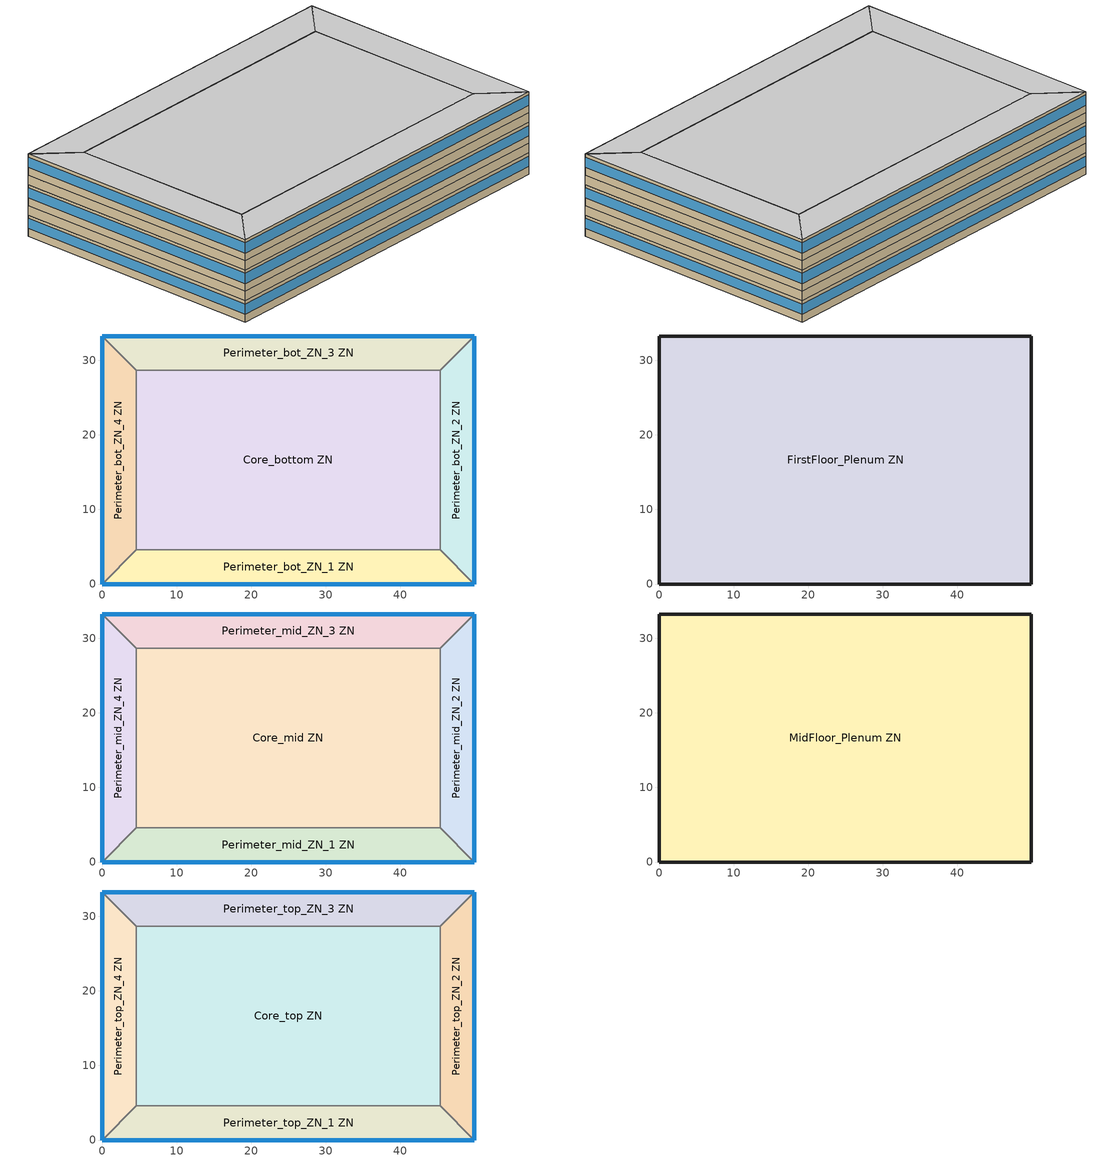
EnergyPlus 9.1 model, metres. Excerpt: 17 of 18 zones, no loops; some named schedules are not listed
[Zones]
Core_bottom ZN
 floor ground (Typical Insulated Carpeted 8in Slab Floor): 45.34,28.7 45.34,4.57 4.57,4.57 4.57,28.7 z0
 wall to Perimeter_bot_ZN_2 ZN (Typical Interior Wall): 45.34,4.57 45.34,28.7 z0:2.74
 wall to Perimeter_bot_ZN_3 ZN (Typical Interior Wall): 45.34,28.7 4.57,28.7 z0:2.74
 wall to Perimeter_bot_ZN_1 ZN (Typical Interior Wall): 4.57,4.57 45.34,4.57 z0:2.74
 wall to Perimeter_bot_ZN_4 ZN (Typical Interior Wall): 4.57,28.7 4.57,4.57 z0:2.74
Perimeter_bot_ZN_1 ZN
 floor ground (Typical Insulated Carpeted 8in Slab Floor): 45.34,4.57 49.91,0 0,0 4.57,4.57 z0
 wall outside (Typical Insulated Steel Framed Exterior Wall R-11.9): 0,0 49.91,0 z0:2.74
 wall to Perimeter_bot_ZN_2 ZN (Typical Interior Wall): 49.91,0 45.34,4.57 z0:2.74
 wall to Perimeter_bot_ZN_4 ZN (Typical Interior Wall): 4.57,4.57 0,0 z0:2.74
 window (U 0.60 SHGC 0.25 Dbl 2.5mm air): 0,0 49.91,0 z1.02:2.33
Perimeter_bot_ZN_2 ZN
 floor ground (Typical Insulated Carpeted 8in Slab Floor): 49.91,33.27 49.91,0 45.34,4.57 45.34,28.7 z0
 wall outside (Typical Insulated Steel Framed Exterior Wall R-11.9): 49.91,0 49.91,33.27 z0:2.74
 wall to Perimeter_bot_ZN_3 ZN (Typical Interior Wall): 49.91,33.27 45.34,28.7 z0:2.74
 window (U 0.60 SHGC 0.25 Dbl 2.5mm air): 49.91,0 49.91,33.27 z1.02:2.33
Perimeter_bot_ZN_3 ZN
 floor ground (Typical Insulated Carpeted 8in Slab Floor): 49.91,33.27 45.34,28.7 4.57,28.7 0,33.27 z0
 wall outside (Typical Insulated Steel Framed Exterior Wall R-11.9): 49.91,33.27 0,33.27 z0:2.74
 wall to Perimeter_bot_ZN_4 ZN (Typical Interior Wall): 0,33.27 4.57,28.7 z0:2.74
 window (U 0.60 SHGC 0.25 Dbl 2.5mm air): 49.91,33.27 0,33.27 z1.02:2.33
Perimeter_bot_ZN_4 ZN
 floor ground (Typical Insulated Carpeted 8in Slab Floor): 0,33.27 4.57,28.7 4.57,4.57 0,0 z0
 wall outside (Typical Insulated Steel Framed Exterior Wall R-11.9): 0,33.27 0,0 z0:2.74
 window (U 0.60 SHGC 0.25 Dbl 2.5mm air): 0,33.27 0,0 z1.02:2.33
FirstFloor_Plenum ZN
 floor to Perimeter_bot_ZN_1 ZN (Plenum Acoustical Tile): 45.34,4.57 49.91,0 0,0 4.57,4.57 z2.74
 floor to Perimeter_bot_ZN_2 ZN (Plenum Acoustical Tile): 49.91,33.27 49.91,0 45.34,4.57 45.34,28.7 z2.74
 floor to Perimeter_bot_ZN_3 ZN (Plenum Acoustical Tile): 49.91,33.27 45.34,28.7 4.57,28.7 0,33.27 z2.74
 floor to Perimeter_bot_ZN_4 ZN (Plenum Acoustical Tile): 0,33.27 4.57,28.7 4.57,4.57 0,0 z2.74
 floor to Core_bottom ZN (Plenum Acoustical Tile): 45.34,28.7 45.34,4.57 4.57,4.57 4.57,28.7 z2.74
 wall outside (Typical Insulated Steel Framed Exterior Wall R-11.9): 49.91,0 49.91,33.27 0,33.27 0,0 49.91,0 z2.74:3.96
Core_mid ZN
 floor to FirstFloor_Plenum ZN (Typical Interior Floor): 45.34,28.7 45.34,4.57 4.57,4.57 4.57,28.7 z3.96
 wall to Perimeter_mid_ZN_2 ZN (Typical Interior Wall): 45.34,4.57 45.34,28.7 z3.96:6.71
 wall to Perimeter_mid_ZN_3 ZN (Typical Interior Wall): 45.34,28.7 4.57,28.7 z3.96:6.71
 wall to Perimeter_mid_ZN_1 ZN (Typical Interior Wall): 4.57,4.57 45.34,4.57 z3.96:6.71
 wall to Perimeter_mid_ZN_4 ZN (Typical Interior Wall): 4.57,28.7 4.57,4.57 z3.96:6.71
Perimeter_mid_ZN_1 ZN
 floor to FirstFloor_Plenum ZN (Typical Interior Floor): 45.34,4.57 49.91,0 0,0 4.57,4.57 z3.96
 wall outside (Typical Insulated Steel Framed Exterior Wall R-11.9): 0,0 49.91,0 z3.96:6.71
 wall to Perimeter_mid_ZN_2 ZN (Typical Interior Wall): 49.91,0 45.34,4.57 z3.96:6.71
 wall to Perimeter_mid_ZN_4 ZN (Typical Interior Wall): 4.57,4.57 0,0 z3.96:6.71
 window (U 0.60 SHGC 0.25 Dbl 2.5mm air): 0,0 49.91,0 z4.98:6.29
Perimeter_mid_ZN_2 ZN
 floor to FirstFloor_Plenum ZN (Typical Interior Floor): 49.91,33.27 49.91,0 45.34,4.57 45.34,28.7 z3.96
 wall outside (Typical Insulated Steel Framed Exterior Wall R-11.9): 49.91,0 49.91,33.27 z3.96:6.71
 wall to Perimeter_mid_ZN_3 ZN (Typical Interior Wall): 49.91,33.27 45.34,28.7 z3.96:6.71
 window (U 0.60 SHGC 0.25 Dbl 2.5mm air): 49.91,0 49.91,33.27 z4.98:6.29
Perimeter_mid_ZN_3 ZN
 floor to FirstFloor_Plenum ZN (Typical Interior Floor): 49.91,33.27 45.34,28.7 4.57,28.7 0,33.27 z3.96
 wall outside (Typical Insulated Steel Framed Exterior Wall R-11.9): 49.91,33.27 0,33.27 z3.96:6.71
 wall to Perimeter_mid_ZN_4 ZN (Typical Interior Wall): 0,33.27 4.57,28.7 z3.96:6.71
 window (U 0.60 SHGC 0.25 Dbl 2.5mm air): 49.91,33.27 0,33.27 z4.98:6.29
Perimeter_mid_ZN_4 ZN
 floor to FirstFloor_Plenum ZN (Typical Interior Floor): 0,33.27 4.57,28.7 4.57,4.57 0,0 z3.96
 wall outside (Typical Insulated Steel Framed Exterior Wall R-11.9): 0,33.27 0,0 z3.96:6.71
 window (U 0.60 SHGC 0.25 Dbl 2.5mm air): 0,33.27 0,0 z4.98:6.29
MidFloor_Plenum ZN
 floor to Perimeter_mid_ZN_1 ZN (Plenum Acoustical Tile): 45.34,4.57 49.91,0 0,0 4.57,4.57 z6.71
 floor to Perimeter_mid_ZN_2 ZN (Plenum Acoustical Tile): 49.91,33.27 49.91,0 45.34,4.57 45.34,28.7 z6.71
 floor to Perimeter_mid_ZN_3 ZN (Plenum Acoustical Tile): 49.91,33.27 45.34,28.7 4.57,28.7 0,33.27 z6.71
 floor to Perimeter_mid_ZN_4 ZN (Plenum Acoustical Tile): 0,33.27 4.57,28.7 4.57,4.57 0,0 z6.71
 floor to Core_mid ZN (Plenum Acoustical Tile): 45.34,28.7 45.34,4.57 4.57,4.57 4.57,28.7 z6.71
 wall outside (Typical Insulated Steel Framed Exterior Wall R-11.9): 49.91,0 49.91,33.27 0,33.27 0,0 49.91,0 z6.71:7.92
Core_top ZN
 floor to MidFloor_Plenum ZN (Typical Interior Floor): 45.34,28.7 45.34,4.57 4.57,4.57 4.57,28.7 z7.92
 wall to Perimeter_top_ZN_2 ZN (Typical Interior Wall): 45.34,4.57 45.34,28.7 z7.92:10.67
 wall to Perimeter_top_ZN_3 ZN (Typical Interior Wall): 45.34,28.7 4.57,28.7 z7.92:10.67
 wall to Perimeter_top_ZN_1 ZN (Typical Interior Wall): 4.57,4.57 45.34,4.57 z7.92:10.67
 wall to Perimeter_top_ZN_4 ZN (Typical Interior Wall): 4.57,28.7 4.57,4.57 z7.92:10.67
 ceiling to TopFloor_Plenum ZN (Plenum Acoustical Tile): 45.34,4.57 45.34,28.7 4.57,28.7 4.57,4.57 z10.67
Perimeter_top_ZN_1 ZN
 floor to MidFloor_Plenum ZN (Typical Interior Floor): 45.34,4.57 49.91,0 0,0 4.57,4.57 z7.92
 wall outside (Typical Insulated Steel Framed Exterior Wall R-11.9): 0,0 49.91,0 z7.92:10.67
 wall to Perimeter_top_ZN_2 ZN (Typical Interior Wall): 49.91,0 45.34,4.57 z7.92:10.67
 wall to Perimeter_top_ZN_4 ZN (Typical Interior Wall): 4.57,4.57 0,0 z7.92:10.67
 window (U 0.60 SHGC 0.25 Dbl 2.5mm air): 0,0 49.91,0 z8.95:10.25
 ceiling to TopFloor_Plenum ZN (Plenum Acoustical Tile): 49.91,0 45.34,4.57 4.57,4.57 0,0 z10.67
Perimeter_top_ZN_2 ZN
 floor to MidFloor_Plenum ZN (Typical Interior Floor): 49.91,33.27 49.91,0 45.34,4.57 45.34,28.7 z7.92
 wall outside (Typical Insulated Steel Framed Exterior Wall R-11.9): 49.91,0 49.91,33.27 z7.92:10.67
 wall to Perimeter_top_ZN_3 ZN (Typical Interior Wall): 49.91,33.27 45.34,28.7 z7.92:10.67
 window (U 0.60 SHGC 0.25 Dbl 2.5mm air): 49.91,0 49.91,33.27 z8.95:10.25
 ceiling to TopFloor_Plenum ZN (Plenum Acoustical Tile): 49.91,0 49.91,33.27 45.34,28.7 45.34,4.57 z10.67
Perimeter_top_ZN_3 ZN
 floor to MidFloor_Plenum ZN (Typical Interior Floor): 49.91,33.27 45.34,28.7 4.57,28.7 0,33.27 z7.92
 wall outside (Typical Insulated Steel Framed Exterior Wall R-11.9): 49.91,33.27 0,33.27 z7.92:10.67
 wall to Perimeter_top_ZN_4 ZN (Typical Interior Wall): 0,33.27 4.57,28.7 z7.92:10.67
 window (U 0.60 SHGC 0.25 Dbl 2.5mm air): 49.91,33.27 0,33.27 z8.95:10.25
 ceiling to TopFloor_Plenum ZN (Plenum Acoustical Tile): 45.34,28.7 49.91,33.27 0,33.27 4.57,28.7 z10.67
Perimeter_top_ZN_4 ZN
 floor to MidFloor_Plenum ZN (Typical Interior Floor): 0,33.27 4.57,28.7 4.57,4.57 0,0 z7.92
 wall outside (Typical Insulated Steel Framed Exterior Wall R-11.9): 0,33.27 0,0 z7.92:10.67
 window (U 0.60 SHGC 0.25 Dbl 2.5mm air): 0,33.27 0,0 z8.95:10.25
 ceiling to TopFloor_Plenum ZN (Plenum Acoustical Tile): 0,0 4.57,4.57 4.57,28.7 0,33.27 z10.67
[Building]
-MediumOffice-ASHRAE 169-2006-2A created: 2018-10-22 12:13:18 -0600: North Axis {deg}=0; Terrain=City; Loads Convergence Tolerance Value=0.04; Temperature Convergence Tolerance Value {deltaC}=0.2; Solar Distribution=FullInteriorAndExterior; Maximum Number of Warmup Days=25; Minimum Number of Warmup Days=6
[Site:Location]
Houston Bush Intercontinental_TX_USA: Latitude {deg}=30; Longitude {deg}=-95.37; Time Zone {hr}=-6; Elevation {m}=29
[Site:GroundTemperature:BuildingSurface]
20.73, 20.68, 20.76, 20.84, 20.94, 23.13, 23.5, 23.58, 23.6, 21.36, 21.01, 20.81
[Site:WaterMainsTemperature]
Calculation Method=Correlation; Annual Average Outdoor Air Temperature {C}=20.3167; Maximum Difference In Monthly Average Outdoor Air Temperatures {deltaC}=17.8
[SizingPeriod:DesignDay] Day of Month=21; Dry-Bulb Temperature Range Modifier Type=DefaultMultipliers; Humidity Condition Type=Wetbulb; Barometric Pressure {Pa}=100977; Rain Indicator=No; Snow Indicator=No; Daylight Saving Time Indicator=No
Name | Month | Day Type | Maximum Dry-Bulb Temperature {C} | Daily Dry-Bulb Temperature Range {deltaC} | Wetbulb or DewPoint at Maximum Dry-Bulb {C} | Wind Speed {m/s} | Wind Direction {deg} | Solar Model Indicator | ASHRAE Clear Sky Optical Depth for Beam Irradiance (taub) | ASHRAE Clear Sky Optical Depth for Diffuse Irradiance (taud) | Sky Clearness
Houston Bush Intercontinental Ann Clg .4% Condns DB=>MWB | 7 | SummerDesignDay | 36 | 10.1 | 24.8 | 3.5 | 170 | ASHRAETau | 0.499 | 1.97
Houston Bush Intercontinental Ann Htg 99.6% Condns DB | 1 | WinterDesignDay | -1.6 | 0 | -1.6 | 2.8 | 0 | ASHRAEClearSky |  |  | 0
[Material] Thermal Absorptance=0.9
Name | Roughness | Thickness {m} | Conductivity {W/m-K} | Density {kg/m3} | Specific Heat {J/kg-K} | Solar Absorptance | Visible Absorptance
100mm Normalweight concrete floor | MediumSmooth | 0.1016 | 2.31 | 2322 | 832 | 0.7 | 0.7
25mm Stucco | Smooth | 0.0254 | 0.72 | 1856 | 840 | 0.7 | 0.7
5/8 in. Gypsum Board | MediumSmooth | 0.0159 | 0.16 | 800 | 1090 | 0.7 | 0.7
8 in. Normalweight Concrete Floor | MediumRough | 0.2032 | 2.31 | 2322 | 832 | 0.7 | 0.7
Acoustic Tile - 1/2 in. | MediumSmooth | 0.0127 | 0.0576335 | 288.332 | 795.492 | 0 | 0
G01 13mm gypsum board | Smooth | 0.0127 | 0.16 | 800 | 1090 | 0.7 | 0.5
Std Wood 6inch | MediumSmooth | 0.15 | 0.12 | 540 | 1210 | 0.7 | 0.7
[Material:NoMass] Thermal Absorptance=0.9; Solar Absorptance=0.7
Name | Roughness | Thermal Resistance {m2-K/W} | Visible Absorptance
CP02 CARPET PAD | VeryRough | 0.21648 | 0.8
Typical Carpet Pad | Smooth | 0.21648 | 0.8
Typical Insulation R-9.73 | Smooth | 1.71283 | 0.7
[WindowMaterial:Gas]
Gap_1_W_0_0025: Gas Type=Air; Thickness {m}=0.0025
[WindowMaterial:Glazing] Optical Data Type=SpectralAverage; Infrared Transmittance at Normal Incidence=0; Back Side Infrared Hemispherical Emissivity=0.84; Conductivity {W/m-K}=1; Dirt Correction Factor for Solar and Visible Transmittance=1; Solar Diffusing=No
Name | Thickness {m} | Solar Transmittance at Normal Incidence | Front Side Solar Reflectance at Normal Incidence | Back Side Solar Reflectance at Normal Incidence | Visible Transmittance at Normal Incidence | Front Side Visible Reflectance at Normal Incidence | Back Side Visible Reflectance at Normal Incidence | Front Side Infrared Hemispherical Emissivity
Glass_2022F_LayerAvg | 0.0039 | 0.355897 | 0.394095 | 0.265645 | 0.677694 | 0.042734 | 0.05547 | 0.046
Glass_2175_LayerAvg | 0.0086 | 0.167758 | 0.217606 | 0.437978 | 0.416044 | 0.078729 | 0.10654 | 0.84
[Construction]
InteriorFurnishings: Std Wood 6inch
Plenum Acoustical Tile: Acoustic Tile - 1/2 in.
Typical Insulated Carpeted 8in Slab Floor: 8 in. Normalweight Concrete Floor, Typical Carpet Pad
Typical Insulated Steel Framed Exterior Wall R-11.9: 25mm Stucco, 5/8 in. Gypsum Board, Typical Insulation R-9.73, 5/8 in. Gypsum Board
Typical Interior Floor: 100mm Normalweight concrete floor, CP02 CARPET PAD
Typical Interior Wall: G01 13mm gypsum board, G01 13mm gypsum board
U 0.60 SHGC 0.25 Dbl 2.5mm air: Glass_2175_LayerAvg, Gap_1_W_0_0025, Glass_2022F_LayerAvg
[Zone]
Name | Part of Total Floor Area
Core_bottom ZN; Core_mid ZN; Core_top ZN; Perimeter_bot_ZN_1 ZN; Perimeter_bot_ZN_2 ZN; Perimeter_bot_ZN_3 ZN; Perimeter_bot_ZN_4 ZN; Perimeter_mid_ZN_1 ZN; Perimeter_mid_ZN_2 ZN; Perimeter_mid_ZN_3 ZN; Perimeter_mid_ZN_4 ZN; Perimeter_top_ZN_1 ZN; Perimeter_top_ZN_2 ZN; Perimeter_top_ZN_3 ZN; Perimeter_top_ZN_4 ZN | Yes
FirstFloor_Plenum ZN; MidFloor_Plenum ZN | No
[InternalMass] Construction=InteriorFurnishings
Name | Zone | Surface Area {m2}
Core_bottom Mass | Core_bottom ZN | 1967.07
Core_mid Mass | Core_mid ZN | 1967.07
Core_top Mass | Core_top ZN | 1967.07
Perimeter_bot_ZN_1 Mass | Perimeter_bot_ZN_1 ZN | 414.676
Perimeter_bot_ZN_2 Mass | Perimeter_bot_ZN_2 ZN | 262.524
Perimeter_bot_ZN_3 Mass | Perimeter_bot_ZN_3 ZN | 414.676
Perimeter_bot_ZN_4 Mass | Perimeter_bot_ZN_4 ZN | 262.507
Perimeter_mid_ZN_1 Mass | Perimeter_mid_ZN_1 ZN | 414.676
Perimeter_mid_ZN_2 Mass | Perimeter_mid_ZN_2 ZN | 262.524
Perimeter_mid_ZN_3 Mass | Perimeter_mid_ZN_3 ZN | 414.676
Perimeter_mid_ZN_4 Mass | Perimeter_mid_ZN_4 ZN | 262.507
Perimeter_top_ZN_1 Mass | Perimeter_top_ZN_1 ZN | 414.676
Perimeter_top_ZN_2 Mass | Perimeter_top_ZN_2 ZN | 262.524
Perimeter_top_ZN_3 Mass | Perimeter_top_ZN_3 ZN | 414.676
Perimeter_top_ZN_4 Mass | Perimeter_top_ZN_4 ZN | 262.507
[ElectricEquipment] Zone or ZoneList=Core_bottom ZN; Design Level Calculation Method=EquipmentLevel; Fraction Radiant=0.5
Name | Schedule | Design Level {W}
2 Elevator Fans | OfficeMedium ELEV_LIGHT_FAN_SCH_ADD_DF | 61.9152
2 Elevator Lift Motors | OfficeMedium BLDG_ELEVATORS | 32110
2 Elevator Lights | OfficeMedium ELEV_LIGHT_FAN_SCH_ADD_DF | 64.6971
[ZoneInfiltration:DesignFlowRate]
Name | Zone or ZoneList | Schedule | Design Flow Rate Calculation Method | Flow per Exterior Surface Area {m3/s-m2} | Constant Term Coefficient | Temperature Term Coefficient | Velocity Term Coefficient | Velocity Squared Term Coefficient | Design Flow Rate {m3/s}
FirstFloor_Plenum Infiltration | FirstFloor_Plenum ZN | OfficeMedium INFIL_SCH_PNNL | Flow/ExteriorArea | 0.000569573 | 0 | 0 | 0.224 | 0
MidFloor_Plenum Infiltration | MidFloor_Plenum ZN | OfficeMedium INFIL_SCH_PNNL | Flow/ExteriorArea | 0.000569573 | 0 | 0 | 0.224 | 0
entry door Infiltration | Perimeter_bot_ZN_1 ZN | OfficeMedium INFIL_Door_Opening_SCH | Flow/Zone |  |  |  |  |  | 1.043
Perimeter_bot_ZN_1 Infiltration | Perimeter_bot_ZN_1 ZN | OfficeMedium INFIL_SCH_PNNL | Flow/ExteriorArea | 0.000569573 | 0 | 0 | 0.224 | 0
Perimeter_bot_ZN_2 Infiltration | Perimeter_bot_ZN_2 ZN | OfficeMedium INFIL_SCH_PNNL | Flow/ExteriorArea | 0.000569573 | 0 | 0 | 0.224 | 0
Perimeter_bot_ZN_3 Infiltration | Perimeter_bot_ZN_3 ZN | OfficeMedium INFIL_SCH_PNNL | Flow/ExteriorArea | 0.000569573 | 0 | 0 | 0.224 | 0
Perimeter_bot_ZN_4 Infiltration | Perimeter_bot_ZN_4 ZN | OfficeMedium INFIL_SCH_PNNL | Flow/ExteriorArea | 0.000569573 | 0 | 0 | 0.224 | 0
Perimeter_mid_ZN_1 Infiltration | Perimeter_mid_ZN_1 ZN | OfficeMedium INFIL_SCH_PNNL | Flow/ExteriorArea | 0.000569573 | 0 | 0 | 0.224 | 0
Perimeter_mid_ZN_2 Infiltration | Perimeter_mid_ZN_2 ZN | OfficeMedium INFIL_SCH_PNNL | Flow/ExteriorArea | 0.000569573 | 0 | 0 | 0.224 | 0
Perimeter_mid_ZN_3 Infiltration | Perimeter_mid_ZN_3 ZN | OfficeMedium INFIL_SCH_PNNL | Flow/ExteriorArea | 0.000569573 | 0 | 0 | 0.224 | 0
Perimeter_mid_ZN_4 Infiltration | Perimeter_mid_ZN_4 ZN | OfficeMedium INFIL_SCH_PNNL | Flow/ExteriorArea | 0.000569573 | 0 | 0 | 0.224 | 0
Perimeter_top_ZN_1 Infiltration | Perimeter_top_ZN_1 ZN | OfficeMedium INFIL_SCH_PNNL | Flow/ExteriorArea | 0.000569573 | 0 | 0 | 0.224 | 0
Perimeter_top_ZN_2 Infiltration | Perimeter_top_ZN_2 ZN | OfficeMedium INFIL_SCH_PNNL | Flow/ExteriorArea | 0.000569573 | 0 | 0 | 0.224 | 0
Perimeter_top_ZN_3 Infiltration | Perimeter_top_ZN_3 ZN | OfficeMedium INFIL_SCH_PNNL | Flow/ExteriorArea | 0.000569573 | 0 | 0 | 0.224 | 0
Perimeter_top_ZN_4 Infiltration | Perimeter_top_ZN_4 ZN | OfficeMedium INFIL_SCH_PNNL | Flow/ExteriorArea | 0.000569573 | 0 | 0 | 0.224 | 0
[Daylighting:Controls] Lighting Control Type=Stepped; Minimum Input Power Fraction for Continuous or ContinuousOff Dimming Control=0.3; Minimum Light Output Fraction for Continuous or ContinuousOff Dimming Control=0.2; Number of Stepped Control Steps=3; Probability Lighting will be Reset When Needed in Manual Stepped Control=1; Glare Calculation Azimuth Angle of View Direction Clockwise from Zone y-Axis {deg}=-0; Maximum Allowable Discomfort Glare Index=22; Fraction of Zone Controlled by Reference Point 1=0.3835; Illuminance Setpoint at Reference Point 1 {lux}=375; Fraction of Zone Controlled by Reference Point 2=0.1395; Illuminance Setpoint at Reference Point 2 {lux}=375
Name | Zone | Glare Calculation Daylighting Reference Point | Daylighting Reference Point Name 1 | Daylighting Reference Point Name 2
Perimeter_bot_ZN_1 ZN DaylightingControls | Perimeter_bot_ZN_1 ZN | Perimeter_bot_ZN_1 Daylt Sensor 1 | Perimeter_bot_ZN_1 Daylt Sensor 1 | Perimeter_bot_ZN_1 Daylt Sensor 2
Perimeter_bot_ZN_2 ZN DaylightingControls | Perimeter_bot_ZN_2 ZN | Perimeter_bot_ZN_2 Daylt Sensor 1 | Perimeter_bot_ZN_2 Daylt Sensor 1 | Perimeter_bot_ZN_2 Daylt Sensor 2
Perimeter_bot_ZN_3 ZN DaylightingControls | Perimeter_bot_ZN_3 ZN | Perimeter_bot_ZN_3 Daylt Sensor 1 | Perimeter_bot_ZN_3 Daylt Sensor 1 | Perimeter_bot_ZN_3 Daylt Sensor 2
Perimeter_bot_ZN_4 ZN DaylightingControls | Perimeter_bot_ZN_4 ZN | Perimeter_bot_ZN_4 Daylt Sensor 1 | Perimeter_bot_ZN_4 Daylt Sensor 1 | Perimeter_bot_ZN_4 Daylt Sensor 2
Perimeter_mid_ZN_1 ZN DaylightingControls | Perimeter_mid_ZN_1 ZN | Perimeter_mid_ZN_1 Daylt Sensor 1 | Perimeter_mid_ZN_1 Daylt Sensor 1 | Perimeter_mid_ZN_1 Daylt Sensor 2
Perimeter_mid_ZN_2 ZN DaylightingControls | Perimeter_mid_ZN_2 ZN | Perimeter_mid_ZN_2 Daylt Sensor 1 | Perimeter_mid_ZN_2 Daylt Sensor 1 | Perimeter_mid_ZN_2 Daylt Sensor 2
Perimeter_mid_ZN_3 ZN DaylightingControls | Perimeter_mid_ZN_3 ZN | Perimeter_mid_ZN_3 Daylt Sensor 1 | Perimeter_mid_ZN_3 Daylt Sensor 1 | Perimeter_mid_ZN_3 Daylt Sensor 2
Perimeter_mid_ZN_4 ZN DaylightingControls | Perimeter_mid_ZN_4 ZN | Perimeter_mid_ZN_4 Daylt Sensor 1 | Perimeter_mid_ZN_4 Daylt Sensor 1 | Perimeter_mid_ZN_4 Daylt Sensor 2
Perimeter_top_ZN_1 ZN DaylightingControls | Perimeter_top_ZN_1 ZN | Perimeter_top_ZN_1 Daylt Sensor 1 | Perimeter_top_ZN_1 Daylt Sensor 1 | Perimeter_top_ZN_1 Daylt Sensor 2
Perimeter_top_ZN_2 ZN DaylightingControls | Perimeter_top_ZN_2 ZN | Perimeter_top_ZN_2 Daylt Sensor 1 | Perimeter_top_ZN_2 Daylt Sensor 1 | Perimeter_top_ZN_2 Daylt Sensor 2
Perimeter_top_ZN_3 ZN DaylightingControls | Perimeter_top_ZN_3 ZN | Perimeter_top_ZN_3 Daylt Sensor 1 | Perimeter_top_ZN_3 Daylt Sensor 1 | Perimeter_top_ZN_3 Daylt Sensor 2
Perimeter_top_ZN_4 ZN DaylightingControls | Perimeter_top_ZN_4 ZN | Perimeter_top_ZN_4 Daylt Sensor 1 | Perimeter_top_ZN_4 Daylt Sensor 1 | Perimeter_top_ZN_4 Daylt Sensor 2
[AvailabilityManager:NightCycle]
Availability Manager Night Cycle 4: Applicability Schedule=Always On Discrete; Fan Schedule=Always On Discrete; Control Type=CycleOnAnyZoneFansOnly; Thermostat Tolerance {deltaC}=1; Cycling Run Time Control Type=FixedRunTime; Cycling Run Time {s}=3600
[SetpointManager:MixedAir]
15 Zone DOAS Htg Coil Outlet Air Node OS Default SPM: Control Variable=Temperature; Setpoint Node or NodeList=15 Zone DOAS Htg Coil Outlet Air Node
[AvailabilityManager:Scheduled]
15 Zone DOAS OA System Availability Manager: Schedule=Always On Discrete
[SetpointManager:OutdoorAirReset]
15 Zone DOAS SAT Reset: Control Variable=Temperature; Setpoint at Outdoor Low Temperature {C}=21.1111; Outdoor Low Temperature {C}=15.5556; Setpoint at Outdoor High Temperature {C}=15.5556; Outdoor High Temperature {C}=21.1111; Setpoint Node or NodeList=15 Zone DOAS Supply Outlet Node
[Exterior:Lights] Control Option=AstronomicalClock
Name | Schedule | Design Level {W}
NonDimming Exterior Lights Def | OfficeMedium Exterior_lighting_schedule_a | 623.03
Occ Sensing Exterior Lights Def | OfficeMedium Exterior_lighting_schedule_b | 7476.45
[EnergyManagementSystem:Sensor] Output:Variable or Output:Meter Index Key=Environment; Output:Variable or Output:Meter=Site Outdoor Air Drybulb Temperature
OAT; OAT_1
[EnergyManagementSystem:Actuator] Actuated Component Type=Schedule:Year; Actuated Component Control Type=Schedule Value
Name | Actuated Component Unique
SYS5ZonePVAV2ClgSch0; SYS5ZonePVAVClgSch0 | OfficeMedium CLGSETP_SCH_YES_OPTIMUM
SYS5ZonePVAV2HtgSch0; SYS5ZonePVAVHtgSch0 | OfficeMedium HTGSETP_SCH_YES_OPTIMUM
